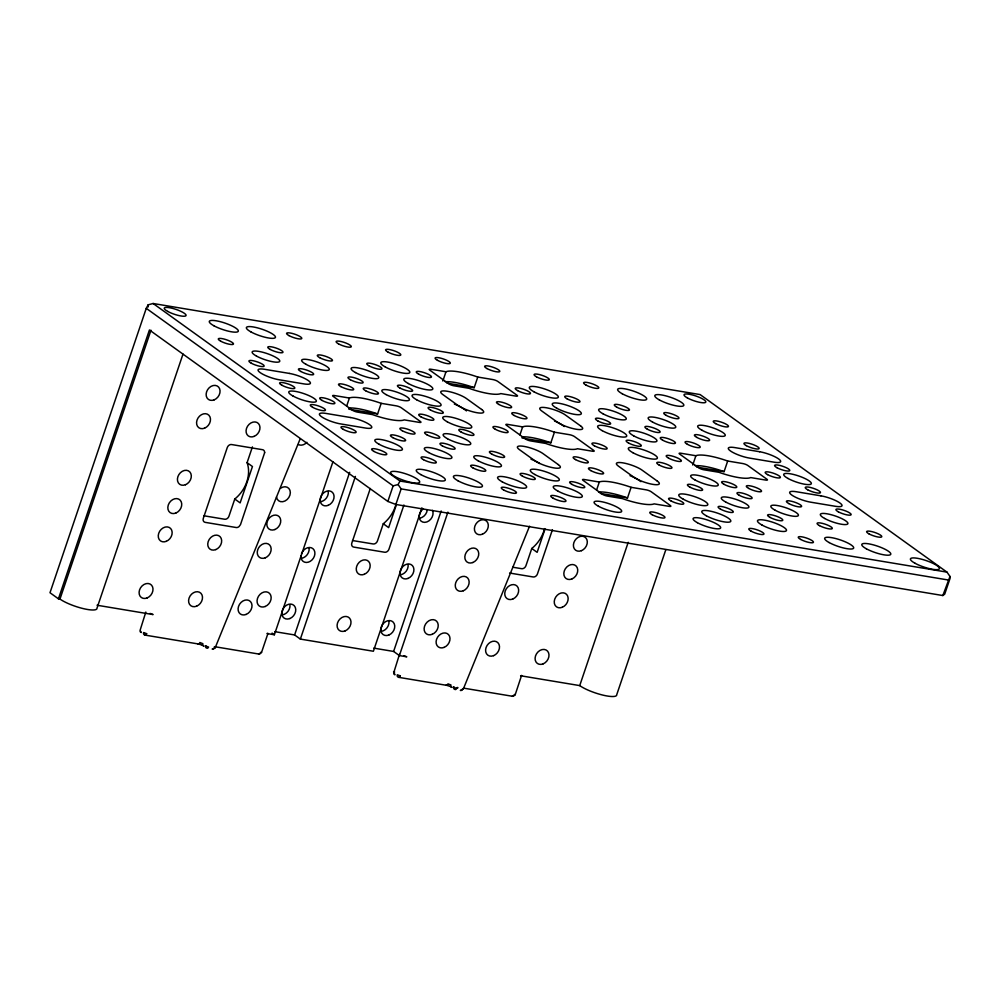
<?xml version="1.0" encoding="UTF-8"?>
<svg xmlns="http://www.w3.org/2000/svg" width="1000" height="1000" viewBox="0 0 1000 1000"><rect width="100%" height="100%" fill="white"/><g stroke="black" fill="none" stroke-linecap="round" stroke-linejoin="round"><path stroke-width="1.5" d="M148.15 306.962L148.162 304.825L153.125 303.5L700.1 394.575L946.95 572.112L950 576.45L949.987 578.587L944.712 594.15L942.837 595.538L395.863 504.462L387.85 501.438L149.425 329.975L58.438 598.812L59.975 599.062A21.075 4.7 18.7 0 0 82.775 608.488A21.075 4.7 18.7 0 0 97 608.138L183 354.075M148.162 304.825L146.263 308.337L50 592.737L58.438 598.812M59.975 599.062L150.975 330.225M140.712 631.275A2.3 1.325 -80.5 0 0 141.312 632.487A2.3 1.812 -54.3 0 1 140.175 630.05L145.825 612.05M252.413 446.9L247.087 462.663A30.263 23.837 -54.3 0 1 234.775 499.025L228.95 516.213A3.825 3.013 -54.3 0 1 224.662 519.237L204.037 515.8M261.512 652.487L261.188 652.113A2.3 1.812 -54.3 0 1 258.612 653.925A2.3 1.325 -80.5 0 0 260.487 652.625L261.512 652.487L267.975 633.375L266.95 633.525L274.375 634.763L332.938 461.75M346.7 406L349.4 398.038A30.263 6.763 18.7 0 1 381.188 403.338L396.225 405.838A3.825 0.85 18.7 0 1 401.238 407.738L420.412 421.512A3.825 0.85 18.7 0 1 419.225 422.375L404.188 419.875A30.263 6.763 18.7 0 1 372.388 414.588L357.35 412.075A3.825 0.85 18.7 0 1 352.35 410.188L333.175 396.4A3.825 0.85 18.7 0 1 334.363 395.538L349.4 398.038M421.925 507.812L373.375 651.25L300.363 639.087L294.613 634.95L349.663 472.287M300.363 639.087L355.412 476.425M348.825 409.162L377.6 413.95L381.188 403.338M370.288 488.5L351.825 543.038A3.825 3.013 -54.3 0 0 353.725 547.087L384.663 552.238A3.825 3.013 -54.3 0 0 388.95 549.212L403.925 505M387.85 501.438L393.125 485.863L398.088 484.55L399.988 481.037L946.95 572.112M396.087 503.9A30.263 23.837 -54.3 0 1 383.275 523.75L377.45 540.95A3.825 3.013 -54.3 0 1 373.162 543.962L352.537 540.538M395.863 504.462L401.138 488.9L398.088 484.55M396.512 504.338L388.638 527.612L383.275 523.75M442.837 381.037L445.975 371.763A30.263 6.763 18.7 0 1 477.775 377.05L492.812 379.55A3.825 0.85 18.7 0 1 497.825 381.45L516.987 395.238A3.825 0.85 18.7 0 1 515.812 396.1L500.775 393.587A30.263 6.763 18.7 0 1 468.975 388.3L453.938 385.788A3.825 0.85 18.7 0 1 448.925 383.9L429.762 370.112A3.825 0.85 18.7 0 1 430.938 369.25L445.975 371.763M446.925 383.125L474.188 387.663L477.775 377.05M403.775 655.675L406.788 656.812L399.363 655.575L393.612 651.438L441.163 510.962M394.725 674.438A2.3 1.325 -80.5 0 0 395 674.725A2.3 1.812 -54.3 0 1 393.862 672.3L399.5 654.287M399.363 655.575L447.912 512.137M519.95 434.85L522.638 426.887A30.263 6.763 18.7 0 1 554.438 432.188L569.475 434.688A3.825 0.85 18.7 0 1 574.487 436.587L593.65 450.363A3.825 0.85 18.7 0 1 592.475 451.225L577.438 448.725A30.263 6.763 18.7 0 1 545.638 443.425L530.6 440.925A3.825 0.85 18.7 0 1 525.588 439.038L506.425 425.25A3.825 0.85 18.7 0 1 507.6 424.387L522.638 426.887M522.075 438L550.85 442.8L554.438 432.188M544.587 528.625A30.263 23.837 -54.3 0 1 531.775 548.475L525.95 565.675A3.825 3.013 -54.3 0 1 521.663 568.688L512.825 567.225M545.013 529.062L537.137 552.337L531.775 548.475M552.413 529.725L537.45 573.938A3.825 3.013 -54.3 0 1 533.162 576.962L509.588 573.038M515.2 694.725L514.875 694.35A2.3 1.812 -54.3 0 1 512.3 696.162A2.3 1.325 -80.5 0 0 514.163 694.862L515.2 694.725L521.575 675.45M596.613 489.975L599.3 482.025A30.263 6.763 18.7 0 1 631.1 487.312L646.137 489.825A3.825 0.85 18.7 0 1 651.15 491.712L670.312 505.5A3.825 0.85 18.7 0 1 669.137 506.362L654.1 503.862A30.263 6.763 18.7 0 1 622.3 498.562L607.263 496.062A3.825 0.85 18.7 0 1 602.25 494.162L583.088 480.387A3.825 0.85 18.7 0 1 584.263 479.513L599.3 482.025M600.25 493.387L627.513 497.925L631.1 487.312M521.663 675.625L520.625 675.763L579.725 685.6L628.212 542.325M692.75 465.025L695.888 455.737A30.263 6.763 18.7 0 1 727.688 461.025L742.725 463.537A3.825 0.85 18.7 0 1 747.738 465.425L766.9 479.212A3.825 0.85 18.7 0 1 765.725 480.075L750.688 477.575A30.263 6.763 18.7 0 1 718.888 472.275L703.85 469.775A3.825 0.85 18.7 0 1 698.838 467.875L679.675 454.1A3.825 0.85 18.7 0 1 680.85 453.237L695.888 455.737M665.738 549.925L616.737 694.688A21.075 4.7 18.7 0 1 602.513 695.025A21.075 4.7 18.7 0 1 579.725 685.6M696.838 467.1L724.1 471.637L727.688 461.025M942.837 595.538L950 576.45M215.212 647.688L300.2 438.787M463.325 689L529.55 526.2M393.537 671.925L394.562 671.775A2.3 1.325 -80.5 0 0 394.525 674.025M457.713 687.487L457.025 687.6L457.775 687.987M401.138 488.9L948.1 579.975M274.738 631.65L294.613 634.95M373.738 648.125L393.612 651.438M97.037 605.237L153.1 614.575L150.1 613.438M145.087 635.112L198.3 643.962M214.363 646.637L258.938 654.062M398.775 677.35L446.413 685.288M463.963 688.2L512.625 696.3M564.3 426.525L561.95 424.825A14.562 3.25 18.7 0 0 554.513 421M640.962 481.662L638.612 479.963A14.562 3.25 18.7 0 0 630.013 475.688M466.488 410.887L462.95 408.35A14.562 3.25 18.7 0 0 454.35 404.075M153.125 303.5L399.988 481.037M146.263 308.337L393.125 485.863M247.087 462.663L252.45 466.525L240.138 502.887L234.775 499.025M272.075 633.112L274.375 634.763M521.85 436.875A30.263 6.763 18.7 0 1 550.85 442.8M531.013 459.2A14.562 3.25 18.7 0 1 539.612 463.475M348.6 408.025A30.263 6.763 18.7 0 1 377.6 413.95M695.1 465.712A30.263 6.763 18.7 0 1 724.1 471.637M445.188 381.737A30.263 6.763 18.7 0 1 474.188 387.663M598.513 492A30.263 6.763 18.7 0 1 627.513 497.925M328.25 491.463A8.05 6.338 -54.3 0 1 320.613 501.688M309.088 548.062A8.05 6.338 -54.3 0 1 301.462 558.288M289.938 604.65A8.05 6.338 -54.3 0 1 282.3 614.888M427.287 509.85A8.05 6.338 -54.3 0 1 419.613 518.175M408.088 564.538A8.05 6.338 -54.3 0 1 400.462 574.775M388.938 621.138A8.05 6.338 -54.3 0 1 381.3 631.375M306.887 442.325A8.05 6.338 -54.3 0 1 298.412 444.562M280.55 488.25A8.05 6.338 -54.3 0 1 289.962 490.325A8.05 6.338 -54.3 0 1 285.038 500.975A8.05 6.338 -54.3 0 1 276.488 497.038M301.462 553.888A8.05 6.338 -54.3 0 1 312.987 548.7A8.05 6.338 -54.3 0 1 310.212 561.35A8.05 6.338 -54.3 0 1 301.038 555.85M432.488 510.375A8.05 6.338 -54.3 0 1 428.925 520.875A8.05 6.338 -54.3 0 1 419.738 519.35A8.05 6.338 -54.3 0 1 423.3 508.837M264.662 452.625L240.525 524.538L239.112 526.512A3.825 3.013 -54.3 0 1 236.163 527.513L205.225 522.362A3.825 3.013 -54.3 0 1 203.325 518.3L227.275 447.562A3.825 3.013 -54.3 0 1 231.562 444.538L262.5 449.688A3.825 3.013 -54.3 0 1 264.5 451.512L264.662 452.625M202.338 645.188L203.988 646.1A2.3 1.812 -54.3 0 1 202.85 643.662L199.85 642.525A2.3 1.325 -80.5 0 1 197.975 643.825L202.338 645.188M450.462 686.5L452.1 687.412A2.3 1.812 -54.3 0 1 450.962 684.975L447.962 683.85A2.3 1.325 -80.5 0 1 446.087 685.138L450.462 686.5M289.35 373.425L264.6 369.3A14.562 3.25 18.7 0 0 260.125 372.587A14.562 3.25 18.7 0 0 279.163 379.775L303.913 383.9A14.562 3.25 18.7 0 0 308.387 380.625A14.562 3.25 18.7 0 0 289.35 373.425M759.587 451.725L734.837 447.6A14.562 3.25 18.7 0 0 730.362 450.887A14.562 3.25 18.7 0 0 749.4 458.075L774.15 462.2A14.562 3.25 18.7 0 0 778.625 458.925A14.562 3.25 18.7 0 0 759.587 451.725M350.675 417.537L325.925 413.413A14.562 3.25 18.7 0 0 321.45 416.688A14.562 3.25 18.7 0 0 340.487 423.888L365.238 428.013A14.562 3.25 18.7 0 0 369.712 424.725A14.562 3.25 18.7 0 0 350.675 417.537M820.913 495.838L796.162 491.712A14.562 3.25 18.7 0 0 791.7 494.988A14.562 3.25 18.7 0 0 810.738 502.188L835.487 506.312A14.562 3.25 18.7 0 0 839.963 503.025A14.562 3.25 18.7 0 0 820.913 495.838M400.312 675.913L397.312 674.775A2.3 1.812 -54.3 0 0 398.45 677.212A2.3 1.325 -80.5 0 0 400.312 675.913M146.637 633.675L143.625 632.537A2.3 1.812 -54.3 0 0 144.762 634.963A2.3 1.325 -80.5 0 0 146.637 633.675M580.625 425.95L565.3 414.925A14.562 3.25 18.7 0 0 546.263 407.738A14.562 3.25 18.7 0 0 541.788 411.012L557.112 422.038A14.562 3.25 18.7 0 0 576.163 429.237A14.562 3.25 18.7 0 0 580.625 425.95M657.288 481.087L641.963 470.062A14.562 3.25 18.7 0 0 622.925 462.863A14.562 3.25 18.7 0 0 618.45 466.15L633.775 477.175A14.562 3.25 18.7 0 0 652.825 484.363A14.562 3.25 18.7 0 0 657.288 481.087M481.637 409.475L466.3 398.438A14.562 3.25 18.7 0 0 447.262 391.25A14.562 3.25 18.7 0 0 442.788 394.525L458.125 405.55A14.562 3.25 18.7 0 0 477.163 412.75A14.562 3.25 18.7 0 0 481.637 409.475M558.3 464.6L542.962 453.575A14.562 3.25 18.7 0 0 523.925 446.375A14.562 3.25 18.7 0 0 519.45 449.663L534.788 460.688A14.562 3.25 18.7 0 0 553.825 467.887A14.562 3.25 18.7 0 0 558.3 464.6M762 525.037A15.325 3.425 18.7 0 0 786.137 530.962A15.325 3.425 18.7 0 0 767.763 520.812A15.325 3.425 18.7 0 0 762 525.037M706.312 515.763A15.325 3.425 18.7 0 0 730.45 521.688A15.325 3.425 18.7 0 0 712.087 511.538A15.325 3.425 18.7 0 0 706.312 515.763M683.312 499.225A15.325 3.425 18.7 0 0 707.45 505.15A15.325 3.425 18.7 0 0 689.087 495A15.325 3.425 18.7 0 0 683.312 499.225M632.888 452.7A15.325 3.425 18.7 0 0 657.025 458.612A15.325 3.425 18.7 0 0 638.65 448.462A15.325 3.425 18.7 0 0 632.888 452.7M602.212 430.65A15.325 3.425 18.7 0 0 626.362 436.562A15.325 3.425 18.7 0 0 607.987 426.413A15.325 3.425 18.7 0 0 602.212 430.65M556.825 408.263A15.325 3.425 18.7 0 0 580.962 414.175A15.325 3.425 18.7 0 0 562.587 404.025A15.325 3.425 18.7 0 0 556.825 408.263M533.825 391.712A15.325 3.425 18.7 0 0 557.962 397.638A15.325 3.425 18.7 0 0 539.587 387.488A15.325 3.425 18.7 0 0 533.825 391.712M385.325 366.987A15.325 3.425 18.7 0 0 409.462 372.912A15.325 3.425 18.7 0 0 391.087 362.762A15.325 3.425 18.7 0 0 385.325 366.987M408.325 383.525A15.325 3.425 18.7 0 0 432.463 389.45A15.325 3.425 18.7 0 0 414.087 379.3A15.325 3.425 18.7 0 0 408.325 383.525M416.6 399.738A15.325 3.425 18.7 0 0 440.737 405.65A15.325 3.425 18.7 0 0 422.362 395.513A15.325 3.425 18.7 0 0 416.6 399.738M447.262 421.788A15.325 3.425 18.7 0 0 471.4 427.713A15.325 3.425 18.7 0 0 453.025 417.562A15.325 3.425 18.7 0 0 447.262 421.788M534.825 474.5A15.325 3.425 18.7 0 0 558.962 480.412A15.325 3.425 18.7 0 0 540.588 470.275A15.325 3.425 18.7 0 0 534.825 474.5M502.125 481.763A15.325 3.425 18.7 0 0 526.275 487.688A15.325 3.425 18.7 0 0 507.9 477.537A15.325 3.425 18.7 0 0 502.125 481.763M557.812 491.037A15.325 3.425 18.7 0 0 581.962 496.962A15.325 3.425 18.7 0 0 563.587 486.812A15.325 3.425 18.7 0 0 557.812 491.037M659.325 399.9A15.325 3.425 18.7 0 0 683.462 405.825A15.325 3.425 18.7 0 0 665.088 395.675A15.325 3.425 18.7 0 0 659.325 399.9M622.2 393.725A15.325 3.425 18.7 0 0 646.338 399.637A15.325 3.425 18.7 0 0 627.962 389.487A15.325 3.425 18.7 0 0 622.2 393.725M250.95 331.912A15.325 3.425 18.7 0 0 275.1 337.825A15.325 3.425 18.7 0 0 256.725 327.675A15.325 3.425 18.7 0 0 250.95 331.912M213.825 325.725A15.325 3.425 18.7 0 0 237.975 331.637A15.325 3.425 18.7 0 0 219.6 321.5A15.325 3.425 18.7 0 0 213.825 325.725M866.312 548.763A15.325 3.425 18.7 0 0 890.45 554.675A15.325 3.425 18.7 0 0 872.075 544.538A15.325 3.425 18.7 0 0 866.312 548.763M829.188 542.575A15.325 3.425 18.7 0 0 853.325 548.5A15.325 3.425 18.7 0 0 834.95 538.35A15.325 3.425 18.7 0 0 829.188 542.575M457.95 480.763A15.325 3.425 18.7 0 0 482.088 486.688A15.325 3.425 18.7 0 0 463.713 476.538A15.325 3.425 18.7 0 0 457.95 480.763M420.825 474.588A15.325 3.425 18.7 0 0 444.963 480.5A15.325 3.425 18.7 0 0 426.587 470.35A15.325 3.425 18.7 0 0 420.825 474.588M402.225 430.712A8.05 1.8 18.7 0 0 414.9 433.825A8.05 1.8 18.7 0 0 405.25 428.5A8.05 1.8 18.7 0 0 402.225 430.712M748.713 488.413A8.05 1.8 18.7 0 0 761.388 491.512A8.05 1.8 18.7 0 0 751.75 486.188A8.05 1.8 18.7 0 0 748.713 488.413M322.062 400.425A8.05 1.8 18.7 0 0 334.738 403.525A8.05 1.8 18.7 0 0 325.087 398.2A8.05 1.8 18.7 0 0 322.062 400.425M421.062 416.9A8.05 1.8 18.7 0 0 433.738 420.012A8.05 1.8 18.7 0 0 424.087 414.688A8.05 1.8 18.7 0 0 421.062 416.9M668.55 458.113A8.05 1.8 18.7 0 0 681.225 461.225A8.05 1.8 18.7 0 0 671.587 455.9A8.05 1.8 18.7 0 0 668.55 458.113M767.55 474.6A8.05 1.8 18.7 0 0 780.225 477.713A8.05 1.8 18.7 0 0 770.575 472.375A8.05 1.8 18.7 0 0 767.55 474.6M340.9 386.613A8.05 1.8 18.7 0 0 353.562 389.712A8.05 1.8 18.7 0 0 343.925 384.387A8.05 1.8 18.7 0 0 340.9 386.613M687.387 444.3A8.05 1.8 18.7 0 0 700.062 447.413A8.05 1.8 18.7 0 0 690.413 442.088A8.05 1.8 18.7 0 0 687.387 444.3M575.475 459.562A8.05 1.8 18.7 0 0 588.15 462.675A8.05 1.8 18.7 0 0 578.5 457.35A8.05 1.8 18.7 0 0 575.475 459.562M495.312 429.275A8.05 1.8 18.7 0 0 507.975 432.375A8.05 1.8 18.7 0 0 498.338 427.05A8.05 1.8 18.7 0 0 495.312 429.275M594.3 445.75A8.05 1.8 18.7 0 0 606.975 448.862A8.05 1.8 18.7 0 0 597.337 443.537A8.05 1.8 18.7 0 0 594.3 445.75M514.138 415.462A8.05 1.8 18.7 0 0 526.812 418.562A8.05 1.8 18.7 0 0 517.163 413.237A8.05 1.8 18.7 0 0 514.138 415.462M503.638 489.975A8.05 1.8 18.7 0 0 516.312 493.075A8.05 1.8 18.7 0 0 506.662 487.75A8.05 1.8 18.7 0 0 503.638 489.975M553.138 498.212A8.05 1.8 18.7 0 0 565.812 501.325A8.05 1.8 18.7 0 0 556.163 495.988A8.05 1.8 18.7 0 0 553.138 498.212M652.138 514.7A8.05 1.8 18.7 0 0 664.812 517.8A8.05 1.8 18.7 0 0 655.163 512.475A8.05 1.8 18.7 0 0 652.138 514.7M751.137 531.175A8.05 1.8 18.7 0 0 763.8 534.288A8.05 1.8 18.7 0 0 754.163 528.962A8.05 1.8 18.7 0 0 751.137 531.175M800.638 539.425A8.05 1.8 18.7 0 0 813.3 542.525A8.05 1.8 18.7 0 0 803.662 537.2A8.05 1.8 18.7 0 0 800.638 539.425M373.975 451.438A8.05 1.8 18.7 0 0 386.65 454.538A8.05 1.8 18.7 0 0 377 449.212A8.05 1.8 18.7 0 0 373.975 451.438M423.475 459.675A8.05 1.8 18.7 0 0 436.15 462.788A8.05 1.8 18.7 0 0 426.5 457.45A8.05 1.8 18.7 0 0 423.475 459.675M472.975 467.912A8.05 1.8 18.7 0 0 485.65 471.025A8.05 1.8 18.7 0 0 476 465.7A8.05 1.8 18.7 0 0 472.975 467.912M522.475 476.163A8.05 1.8 18.7 0 0 535.15 479.263A8.05 1.8 18.7 0 0 525.5 473.938A8.05 1.8 18.7 0 0 522.475 476.163M571.975 484.4A8.05 1.8 18.7 0 0 584.637 487.512A8.05 1.8 18.7 0 0 575 482.188A8.05 1.8 18.7 0 0 571.975 484.4M670.962 500.887A8.05 1.8 18.7 0 0 683.637 503.988A8.05 1.8 18.7 0 0 674 498.663A8.05 1.8 18.7 0 0 670.962 500.887M720.462 509.125A8.05 1.8 18.7 0 0 733.138 512.238A8.05 1.8 18.7 0 0 723.5 506.912A8.05 1.8 18.7 0 0 720.462 509.125M769.963 517.375A8.05 1.8 18.7 0 0 782.638 520.475A8.05 1.8 18.7 0 0 773 515.15A8.05 1.8 18.7 0 0 769.963 517.375M819.463 525.612A8.05 1.8 18.7 0 0 832.138 528.725A8.05 1.8 18.7 0 0 822.487 523.387A8.05 1.8 18.7 0 0 819.463 525.612M868.962 533.85A8.05 1.8 18.7 0 0 881.637 536.962A8.05 1.8 18.7 0 0 871.988 531.638A8.05 1.8 18.7 0 0 868.962 533.85M343.312 429.375A8.05 1.8 18.7 0 0 355.988 432.488A8.05 1.8 18.7 0 0 346.337 427.163A8.05 1.8 18.7 0 0 343.312 429.375M392.812 437.625A8.05 1.8 18.7 0 0 405.475 440.725A8.05 1.8 18.7 0 0 395.838 435.4A8.05 1.8 18.7 0 0 392.812 437.625M442.312 445.863A8.05 1.8 18.7 0 0 454.975 448.975A8.05 1.8 18.7 0 0 445.337 443.65A8.05 1.8 18.7 0 0 442.312 445.863M491.8 454.113A8.05 1.8 18.7 0 0 504.475 457.212A8.05 1.8 18.7 0 0 494.837 451.887A8.05 1.8 18.7 0 0 491.8 454.113M590.8 470.588A8.05 1.8 18.7 0 0 603.475 473.7A8.05 1.8 18.7 0 0 593.837 468.375A8.05 1.8 18.7 0 0 590.8 470.588M689.8 487.075A8.05 1.8 18.7 0 0 702.475 490.188A8.05 1.8 18.7 0 0 692.825 484.85A8.05 1.8 18.7 0 0 689.8 487.075M739.3 495.312A8.05 1.8 18.7 0 0 751.975 498.425A8.05 1.8 18.7 0 0 742.325 493.1A8.05 1.8 18.7 0 0 739.3 495.312M788.8 503.562A8.05 1.8 18.7 0 0 801.475 506.662A8.05 1.8 18.7 0 0 791.825 501.337A8.05 1.8 18.7 0 0 788.8 503.562M838.3 511.8A8.05 1.8 18.7 0 0 850.975 514.913A8.05 1.8 18.7 0 0 841.325 509.575A8.05 1.8 18.7 0 0 838.3 511.8M312.638 407.325A8.05 1.8 18.7 0 0 325.312 410.438A8.05 1.8 18.7 0 0 315.675 405.112A8.05 1.8 18.7 0 0 312.638 407.325M461.138 432.05A8.05 1.8 18.7 0 0 473.812 435.163A8.05 1.8 18.7 0 0 464.162 429.837A8.05 1.8 18.7 0 0 461.138 432.05M659.137 465.025A8.05 1.8 18.7 0 0 671.812 468.125A8.05 1.8 18.7 0 0 662.163 462.8A8.05 1.8 18.7 0 0 659.137 465.025M807.638 489.75A8.05 1.8 18.7 0 0 820.312 492.85A8.05 1.8 18.7 0 0 810.662 487.525A8.05 1.8 18.7 0 0 807.638 489.75M281.975 385.275A8.05 1.8 18.7 0 0 294.65 388.387A8.05 1.8 18.7 0 0 285 383.05A8.05 1.8 18.7 0 0 281.975 385.275M430.475 410A8.05 1.8 18.7 0 0 443.15 413.113A8.05 1.8 18.7 0 0 433.5 407.775A8.05 1.8 18.7 0 0 430.475 410M628.475 442.962A8.05 1.8 18.7 0 0 641.15 446.075A8.05 1.8 18.7 0 0 631.5 440.75A8.05 1.8 18.7 0 0 628.475 442.962M776.975 467.7A8.05 1.8 18.7 0 0 789.638 470.8A8.05 1.8 18.7 0 0 780 465.475A8.05 1.8 18.7 0 0 776.975 467.7M251.312 363.225A8.05 1.8 18.7 0 0 263.988 366.325A8.05 1.8 18.7 0 0 254.338 361A8.05 1.8 18.7 0 0 251.312 363.225M300.812 371.463A8.05 1.8 18.7 0 0 313.488 374.575A8.05 1.8 18.7 0 0 303.837 369.237A8.05 1.8 18.7 0 0 300.812 371.463M350.312 379.7A8.05 1.8 18.7 0 0 362.987 382.812A8.05 1.8 18.7 0 0 353.338 377.488A8.05 1.8 18.7 0 0 350.312 379.7M399.812 387.95A8.05 1.8 18.7 0 0 412.488 391.05A8.05 1.8 18.7 0 0 402.837 385.725A8.05 1.8 18.7 0 0 399.812 387.95M498.812 404.425A8.05 1.8 18.7 0 0 511.488 407.537A8.05 1.8 18.7 0 0 501.838 402.212A8.05 1.8 18.7 0 0 498.812 404.425M597.812 420.913A8.05 1.8 18.7 0 0 610.475 424.025A8.05 1.8 18.7 0 0 600.837 418.7A8.05 1.8 18.7 0 0 597.812 420.913M647.3 429.162A8.05 1.8 18.7 0 0 659.975 432.262A8.05 1.8 18.7 0 0 650.337 426.938A8.05 1.8 18.7 0 0 647.3 429.162M696.8 437.4A8.05 1.8 18.7 0 0 709.475 440.513A8.05 1.8 18.7 0 0 699.837 435.175A8.05 1.8 18.7 0 0 696.8 437.4M746.3 445.637A8.05 1.8 18.7 0 0 758.975 448.75A8.05 1.8 18.7 0 0 749.338 443.425A8.05 1.8 18.7 0 0 746.3 445.637M220.65 341.163A8.05 1.8 18.7 0 0 233.325 344.275A8.05 1.8 18.7 0 0 223.675 338.95A8.05 1.8 18.7 0 0 220.65 341.163M270.15 349.412A8.05 1.8 18.7 0 0 282.825 352.512A8.05 1.8 18.7 0 0 273.175 347.188A8.05 1.8 18.7 0 0 270.15 349.412M319.65 357.65A8.05 1.8 18.7 0 0 332.325 360.763A8.05 1.8 18.7 0 0 322.675 355.438A8.05 1.8 18.7 0 0 319.65 357.65M369.15 365.9A8.05 1.8 18.7 0 0 381.812 369A8.05 1.8 18.7 0 0 372.175 363.675A8.05 1.8 18.7 0 0 369.15 365.9M418.65 374.137A8.05 1.8 18.7 0 0 431.312 377.238A8.05 1.8 18.7 0 0 421.675 371.912A8.05 1.8 18.7 0 0 418.65 374.137M517.638 390.625A8.05 1.8 18.7 0 0 530.312 393.725A8.05 1.8 18.7 0 0 520.675 388.4A8.05 1.8 18.7 0 0 517.638 390.625M567.137 398.862A8.05 1.8 18.7 0 0 579.812 401.975A8.05 1.8 18.7 0 0 570.175 396.637A8.05 1.8 18.7 0 0 567.137 398.862M616.638 407.1A8.05 1.8 18.7 0 0 629.312 410.213A8.05 1.8 18.7 0 0 619.663 404.888A8.05 1.8 18.7 0 0 616.638 407.1M666.137 415.35A8.05 1.8 18.7 0 0 678.812 418.45A8.05 1.8 18.7 0 0 669.163 413.125A8.05 1.8 18.7 0 0 666.137 415.35M715.638 423.587A8.05 1.8 18.7 0 0 728.312 426.7A8.05 1.8 18.7 0 0 718.662 421.362A8.05 1.8 18.7 0 0 715.638 423.587M288.975 335.6A8.05 1.8 18.7 0 0 301.65 338.7A8.05 1.8 18.7 0 0 292.013 333.375A8.05 1.8 18.7 0 0 288.975 335.6M338.475 343.837A8.05 1.8 18.7 0 0 351.15 346.95A8.05 1.8 18.7 0 0 341.512 341.625A8.05 1.8 18.7 0 0 338.475 343.837M387.975 352.088A8.05 1.8 18.7 0 0 400.65 355.188A8.05 1.8 18.7 0 0 391.012 349.862A8.05 1.8 18.7 0 0 387.975 352.088M437.475 360.325A8.05 1.8 18.7 0 0 450.15 363.438A8.05 1.8 18.7 0 0 440.5 358.1A8.05 1.8 18.7 0 0 437.475 360.325M486.975 368.562A8.05 1.8 18.7 0 0 499.65 371.675A8.05 1.8 18.7 0 0 490 366.35A8.05 1.8 18.7 0 0 486.975 368.562M536.475 376.812A8.05 1.8 18.7 0 0 549.15 379.913A8.05 1.8 18.7 0 0 539.5 374.588A8.05 1.8 18.7 0 0 536.475 376.812M585.975 385.05A8.05 1.8 18.7 0 0 598.65 388.162A8.05 1.8 18.7 0 0 589 382.825A8.05 1.8 18.7 0 0 585.975 385.05M379.15 444.288A14.562 3.25 18.7 0 0 402.088 449.913A14.562 3.25 18.7 0 0 384.637 440.275A14.562 3.25 18.7 0 0 379.15 444.288M428.65 452.525A14.562 3.25 18.7 0 0 451.587 458.15A14.562 3.25 18.7 0 0 434.125 448.512A14.562 3.25 18.7 0 0 428.65 452.525M478.15 460.775A14.562 3.25 18.7 0 0 501.087 466.4A14.562 3.25 18.7 0 0 483.625 456.75A14.562 3.25 18.7 0 0 478.15 460.775M725.65 501.987A14.562 3.25 18.7 0 0 748.575 507.6A14.562 3.25 18.7 0 0 731.125 497.962A14.562 3.25 18.7 0 0 725.65 501.987M775.15 510.225A14.562 3.25 18.7 0 0 798.075 515.85A14.562 3.25 18.7 0 0 780.625 506.213A14.562 3.25 18.7 0 0 775.15 510.225M824.65 518.462A14.562 3.25 18.7 0 0 847.575 524.087A14.562 3.25 18.7 0 0 830.125 514.45A14.562 3.25 18.7 0 0 824.65 518.462M447.488 438.725A14.562 3.25 18.7 0 0 470.425 444.338A14.562 3.25 18.7 0 0 452.962 434.7A14.562 3.25 18.7 0 0 447.488 438.725M694.987 479.925A14.562 3.25 18.7 0 0 717.913 485.55A14.562 3.25 18.7 0 0 700.462 475.913A14.562 3.25 18.7 0 0 694.987 479.925M386.163 394.613A14.562 3.25 18.7 0 0 409.087 400.238A14.562 3.25 18.7 0 0 391.637 390.6A14.562 3.25 18.7 0 0 386.163 394.613M633.65 435.825A14.562 3.25 18.7 0 0 656.587 441.45A14.562 3.25 18.7 0 0 639.125 431.8A14.562 3.25 18.7 0 0 633.65 435.825M256.488 356.075A14.562 3.25 18.7 0 0 279.425 361.7A14.562 3.25 18.7 0 0 261.975 352.062A14.562 3.25 18.7 0 0 256.488 356.075M305.988 364.312A14.562 3.25 18.7 0 0 328.925 369.938A14.562 3.25 18.7 0 0 311.475 360.3A14.562 3.25 18.7 0 0 305.988 364.312M355.487 372.562A14.562 3.25 18.7 0 0 378.425 378.188A14.562 3.25 18.7 0 0 360.975 368.537A14.562 3.25 18.7 0 0 355.487 372.562M602.987 413.775A14.562 3.25 18.7 0 0 625.925 419.387A14.562 3.25 18.7 0 0 608.462 409.75A14.562 3.25 18.7 0 0 602.987 413.775M652.487 422.013A14.562 3.25 18.7 0 0 675.425 427.638A14.562 3.25 18.7 0 0 657.962 418A14.562 3.25 18.7 0 0 652.487 422.013M701.988 430.25A14.562 3.25 18.7 0 0 724.912 435.875A14.562 3.25 18.7 0 0 707.463 426.238A14.562 3.25 18.7 0 0 701.988 430.25M598.4 506.213A14.562 3.25 18.7 0 0 621.337 511.838A14.562 3.25 18.7 0 0 603.875 502.2A14.562 3.25 18.7 0 0 598.4 506.213M697.4 522.7A14.562 3.25 18.7 0 0 720.325 528.325A14.562 3.25 18.7 0 0 702.875 518.688A14.562 3.25 18.7 0 0 697.4 522.7M293.075 396.062A14.562 3.25 18.7 0 0 316.012 401.688A14.562 3.25 18.7 0 0 298.55 392.05A14.562 3.25 18.7 0 0 293.075 396.062M788.062 478.488A14.562 3.25 18.7 0 0 811 484.1A14.562 3.25 18.7 0 0 793.538 474.462A14.562 3.25 18.7 0 0 788.062 478.488M723.962 484.288A8.05 1.8 18.7 0 0 736.637 487.4A8.05 1.8 18.7 0 0 727 482.075A8.05 1.8 18.7 0 0 723.962 484.288M426.975 434.837A8.05 1.8 18.7 0 0 439.65 437.95A8.05 1.8 18.7 0 0 430 432.612A8.05 1.8 18.7 0 0 426.975 434.837M662.638 440.188A8.05 1.8 18.7 0 0 675.312 443.288A8.05 1.8 18.7 0 0 665.662 437.962A8.05 1.8 18.7 0 0 662.638 440.188M365.637 390.737A8.05 1.8 18.7 0 0 378.312 393.837A8.05 1.8 18.7 0 0 368.675 388.512A8.05 1.8 18.7 0 0 365.637 390.737M914.938 563.212A15.325 3.425 18.7 0 0 939.075 569.138A15.325 3.425 18.7 0 0 920.7 558.987A15.325 3.425 18.7 0 0 914.938 563.212M395.2 476.675A15.325 3.425 18.7 0 0 419.338 482.587A15.325 3.425 18.7 0 0 400.962 472.438A15.325 3.425 18.7 0 0 395.2 476.675M687.438 397.95A11.487 2.562 18.7 0 0 705.55 402.4A11.487 2.562 18.7 0 0 691.762 394.787A11.487 2.562 18.7 0 0 687.438 397.95M167.7 311.413A11.487 2.562 18.7 0 0 185.8 315.85A11.487 2.562 18.7 0 0 172.025 308.238A11.487 2.562 18.7 0 0 167.7 311.413M512.775 599.05A8.05 6.338 -54.3 0 0 517.125 586.175A8.05 6.338 -54.3 0 0 505.213 590.988A8.05 6.338 -54.3 0 0 512.775 599.05M493.612 655.65A8.05 6.338 -54.3 0 0 497.975 642.775A8.05 6.338 -54.3 0 0 486.05 647.588A8.05 6.338 -54.3 0 0 493.612 655.65M581.425 550.688A8.05 6.338 -54.3 0 0 585.788 537.825A8.05 6.338 -54.3 0 0 573.862 542.638A8.05 6.338 -54.3 0 0 581.425 550.688M562.275 607.288A8.05 6.338 -54.3 0 0 566.625 594.425A8.05 6.338 -54.3 0 0 554.7 599.237A8.05 6.338 -54.3 0 0 562.275 607.288M543.112 663.888A8.05 6.338 -54.3 0 0 547.475 651.025A8.05 6.338 -54.3 0 0 535.55 655.825A8.05 6.338 -54.3 0 0 543.112 663.888M571.85 578.987A8.05 6.338 -54.3 0 0 576.213 566.125A8.05 6.338 -54.3 0 0 564.288 570.938A8.05 6.338 -54.3 0 0 571.85 578.987M265.275 557.837A8.05 6.338 -54.3 0 0 269.637 544.975A8.05 6.338 -54.3 0 0 257.712 549.775A8.05 6.338 -54.3 0 0 265.275 557.837M246.125 614.438A8.05 6.338 -54.3 0 0 250.475 601.562A8.05 6.338 -54.3 0 0 238.55 606.375A8.05 6.338 -54.3 0 0 246.125 614.438M364.275 574.325A8.05 6.338 -54.3 0 0 368.638 561.45A8.05 6.338 -54.3 0 0 356.712 566.263A8.05 6.338 -54.3 0 0 364.275 574.325M345.125 630.913A8.05 6.338 -54.3 0 0 349.475 618.05A8.05 6.338 -54.3 0 0 337.55 622.863A8.05 6.338 -54.3 0 0 345.125 630.913M482.438 534.212A8.05 6.338 -54.3 0 0 486.788 521.337A8.05 6.338 -54.3 0 0 474.862 526.15A8.05 6.338 -54.3 0 0 482.438 534.212M463.275 590.8A8.05 6.338 -54.3 0 0 467.625 577.938A8.05 6.338 -54.3 0 0 455.712 582.75A8.05 6.338 -54.3 0 0 463.275 590.8M444.113 647.4A8.05 6.338 -54.3 0 0 448.475 634.538A8.05 6.338 -54.3 0 0 436.55 639.35A8.05 6.338 -54.3 0 0 444.113 647.4M265.2 606.5A8.162 6.425 -54.3 0 0 269.613 593.45A8.162 6.425 -54.3 0 0 257.525 598.325A8.162 6.425 -54.3 0 0 265.2 606.5M432.262 634.312A8.162 6.425 -54.3 0 0 436.675 621.263A8.162 6.425 -54.3 0 0 424.588 626.138A8.162 6.425 -54.3 0 0 432.262 634.312M472.85 562.513A8.05 6.338 -54.3 0 0 477.212 549.637A8.05 6.338 -54.3 0 0 465.288 554.45A8.05 6.338 -54.3 0 0 472.85 562.513M274.862 529.538A8.05 6.338 -54.3 0 0 279.212 516.675A8.05 6.338 -54.3 0 0 267.288 521.487A8.05 6.338 -54.3 0 0 274.862 529.538M204.6 428.162A8.05 6.338 -54.3 0 0 208.95 415.288A8.05 6.338 -54.3 0 0 197.025 420.1A8.05 6.338 -54.3 0 0 204.6 428.162M185.438 484.75A8.05 6.338 -54.3 0 0 189.788 471.887A8.05 6.338 -54.3 0 0 177.875 476.7A8.05 6.338 -54.3 0 0 185.438 484.75M166.275 541.35A8.05 6.338 -54.3 0 0 170.637 528.488A8.05 6.338 -54.3 0 0 158.713 533.3A8.05 6.338 -54.3 0 0 166.275 541.35M147.125 597.95A8.05 6.338 -54.3 0 0 151.475 585.087A8.05 6.338 -54.3 0 0 139.55 589.9A8.05 6.338 -54.3 0 0 147.125 597.95M254.1 436.4A8.05 6.338 -54.3 0 0 258.45 423.537A8.05 6.338 -54.3 0 0 246.525 428.35A8.05 6.338 -54.3 0 0 254.1 436.4M215.775 549.6A8.05 6.338 -54.3 0 0 220.138 536.725A8.05 6.338 -54.3 0 0 208.212 541.538A8.05 6.338 -54.3 0 0 215.775 549.6M196.625 606.188A8.05 6.338 -54.3 0 0 200.975 593.325A8.05 6.338 -54.3 0 0 189.05 598.138A8.05 6.338 -54.3 0 0 196.625 606.188M175.863 513.05A8.05 6.338 -54.3 0 0 180.212 500.188A8.05 6.338 -54.3 0 0 168.287 505A8.05 6.338 -54.3 0 0 175.863 513.05M214.175 399.862A8.05 6.338 -54.3 0 0 218.525 386.987A8.05 6.338 -54.3 0 0 206.6 391.8A8.05 6.338 -54.3 0 0 214.175 399.862M453.762 686.988A2.3 1.812 -54.3 0 0 454.9 689.412A2.3 1.325 -80.5 0 0 456.688 688.325A2.3 0.688 22.1 0 1 453.762 686.988M460.462 690.35A2.3 1.812 -54.3 0 0 463.038 688.538A2.3 0.688 22.1 0 1 462.25 689.25A2.3 1.325 -80.5 0 1 460.462 690.35M205.637 645.675A2.3 1.812 -54.3 0 0 206.775 648.1A2.3 1.325 -80.5 0 0 208.575 647.013A2.3 0.688 22.1 0 1 205.637 645.675M212.35 649.038A2.3 1.812 -54.3 0 0 214.925 647.225A2.3 0.688 22.1 0 1 214.137 647.938A2.3 1.325 -80.5 0 1 212.35 649.038M328.188 505.35A8.05 6.338 -54.3 0 0 332.537 492.475A8.05 6.338 -54.3 0 0 320.613 497.287A8.05 6.338 -54.3 0 0 328.188 505.35M289.875 618.538A8.05 6.338 -54.3 0 0 294.225 605.675A8.05 6.338 -54.3 0 0 282.3 610.487A8.05 6.338 -54.3 0 0 289.875 618.538M408.025 578.425A8.05 6.338 -54.3 0 0 412.388 565.562A8.05 6.338 -54.3 0 0 400.462 570.375A8.05 6.338 -54.3 0 0 408.025 578.425M388.875 635.025A8.05 6.338 -54.3 0 0 393.225 622.163A8.05 6.338 -54.3 0 0 381.3 626.975A8.05 6.338 -54.3 0 0 388.875 635.025"/></g></svg>
